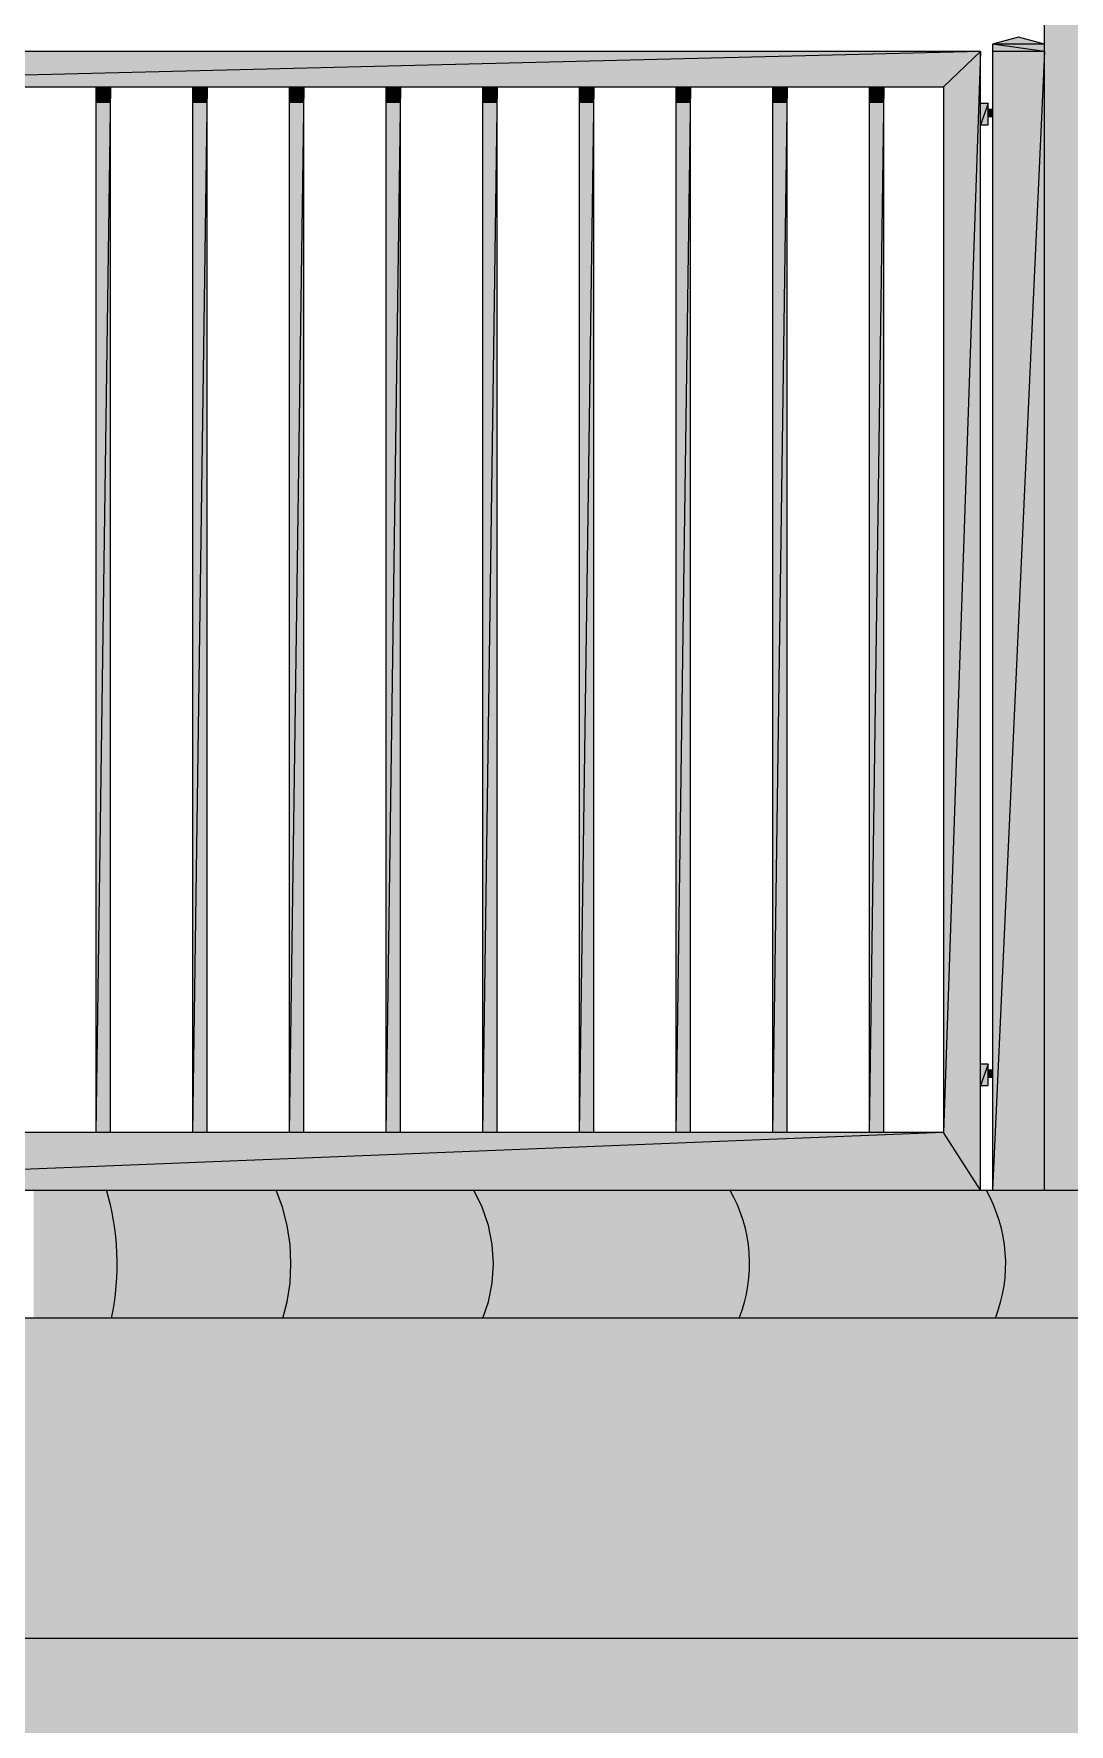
# Model space of a CAD drawing. Header units: millimetres. Extents: x 365175 to 2667127, y -330297 to -162108.
# Drawn here: x 1869577 to 1870386, y -319928 to -318608 of the extents above; entities that cross this region are included whole.
import ezdxf

# ---------------------------------------------------------------- set-up
doc = ezdxf.new("R2010")
doc.units = ezdxf.units.MM
doc.header["$MEASUREMENT"] = 0
doc.linetypes.add('Wipeout_Contour', pattern=[1000, 0, -1000])
doc.layers.add('Sols_ Dalles', color=7, linetype='Continuous')
pattern_1 = [(0, (1445436.05, -319510.98), (0, 86.60254), [0, -50]), (0, (1445461.05, -319467.68), (0, 86.60254), [0, -50])]

# ---------------------------------------------------------------- blocks, each defined once
blk = doc.blocks.new('Élément de coupe_118_6', base_point=(1445436.1, -319511))
at = {"linetype": 'Continuous', "lineweight": 0, "true_color": 0x000000}
blk.add_hatch(color=18, dxfattribs=at).paths.add_polyline_path([(1870366.5, -319511), (1870381.5, -319511), (1870381.5, -316011), (1870366.5, -316011)])
at = {"color": 7, "linetype": 'Continuous', "lineweight": 5}
blk.add_line((1870366.5, -319511), (1870366.5, -316011), dxfattribs=at)
blk = doc.blocks.new('Élément de coupe_119_6', base_point=(1445436.1, -319511))
at = {"linetype": 'Continuous', "lineweight": 0, "true_color": 0x000000}
blk.add_hatch(color=18, dxfattribs=at).paths.add_polyline_path([(1870864.7, -318411), (1870864.7, -316911), (1872966.5, -316911), (1872966.5, -316011), (1870381.5, -316011), (1870381.5, -319511), (1872966.5, -319511), (1872966.5, -318411)])
blk = doc.blocks.new('*X264', base_point=(1445436.1, -319511))
at = {"layer": 'Sols_ Dalles', "color": 7, "linetype": 'Continuous', "lineweight": 5}
blk.add_arc((1870220.6, -319568.5), 115.5, 338.4199, 29.8826, dxfattribs=at)
blk.add_arc((1870220.6, -319568.5), 115.5, 338.4199, 29.8826, dxfattribs=at)
blk = doc.blocks.new('*X265', base_point=(1445436.1, -319511))
at = {"layer": 'Sols_ Dalles', "color": 7, "linetype": 'Continuous', "lineweight": 5}
blk.add_arc((1870020.6, -319568.5), 115.5, 338.4199, 29.8827, dxfattribs=at)
blk.add_arc((1870020.6, -319568.5), 115.5, 338.4199, 29.8827, dxfattribs=at)
blk = doc.blocks.new('*X267', base_point=(1445436.1, -319511))
at = {"layer": 'Sols_ Dalles', "color": 7, "linetype": 'Continuous', "lineweight": 5}
for p, q in [((1869927.3, -319524.3), (1869920.7, -319511)), ((1869927.3, -319524.3), (1869920.7, -319511)), ((1869932.1, -319538.6), (1869927.3, -319524.3)), ((1869932.1, -319538.6), (1869927.3, -319524.3)), ((1869935.1, -319553.4), (1869932.1, -319538.6)), ((1869935.1, -319553.4), (1869932.1, -319538.6)), ((1869936.1, -319568.5), (1869935.1, -319553.4)), ((1869936.1, -319568.5), (1869935.1, -319553.4)), ((1869935.1, -319583.6), (1869936.1, -319568.5)), ((1869935.1, -319583.6), (1869936.1, -319568.5)), ((1869932.1, -319598.4), (1869935.1, -319583.6)), ((1869932.1, -319598.4), (1869935.1, -319583.6)), ((1869927.8, -319611), (1869932.1, -319598.4)), ((1869927.8, -319611), (1869932.1, -319598.4))]:
    blk.add_line(p, q, dxfattribs=at)
blk = doc.blocks.new('*X269', base_point=(1445436.1, -319511))
at = {"layer": 'Sols_ Dalles', "color": 7, "linetype": 'Continuous', "lineweight": 5}
for p, q in [((1869771.2, -319524.3), (1869766.3, -319511)), ((1869771.2, -319524.3), (1869766.3, -319511)), ((1869774.8, -319538.6), (1869771.2, -319524.3)), ((1869774.8, -319538.6), (1869771.2, -319524.3)), ((1869777.1, -319553.4), (1869774.8, -319538.6)), ((1869777.1, -319553.4), (1869774.8, -319538.6)), ((1869777.8, -319568.5), (1869777.1, -319553.4)), ((1869777.8, -319568.5), (1869777.1, -319553.4)), ((1869777.1, -319583.6), (1869777.8, -319568.5)), ((1869777.1, -319583.6), (1869777.8, -319568.5)), ((1869774.8, -319598.4), (1869777.1, -319583.6)), ((1869774.8, -319598.4), (1869777.1, -319583.6)), ((1869771.6, -319611), (1869774.8, -319598.4)), ((1869771.6, -319611), (1869774.8, -319598.4))]:
    blk.add_line(p, q, dxfattribs=at)
blk = doc.blocks.new('*X271', base_point=(1445436.1, -319511))
at = {"layer": 'Sols_ Dalles', "color": 7, "linetype": 'Continuous', "lineweight": 5}
blk.add_ellipse((1869579, -319568.5), major_axis=(0, 115.5), ratio=0.546041, start_param=4.335746, end_param=5.23394, dxfattribs=at)
blk.add_ellipse((1869579, -319568.5), major_axis=(0, 115.5), ratio=0.546041, start_param=4.335746, end_param=5.23394, dxfattribs=at)
blk = doc.blocks.new('Élément de coupe_148_6', base_point=(1445436.1, -319511))
at = {"layer": 'Sols_ Dalles', "linetype": 'Continuous', "lineweight": 0, "true_color": 0x000000}
for points in [[(1869576.9, -319511), (1869576.9, -319611), (1869645.4, -319611), (1869645.4, -319511)], [(1869576.9, -319511), (1869576.9, -319611), (1869645.4, -319611), (1869645.4, -319511)], [(1869722.6, -319511), (1869645.4, -319511), (1869645.4, -319611), (1869722.6, -319611)], [(1869722.6, -319511), (1869645.4, -319511), (1869645.4, -319611), (1869722.6, -319611)], [(1869808.2, -319511), (1869722.6, -319511), (1869722.6, -319611), (1869808.2, -319611)], [(1869808.2, -319511), (1869808.2, -319611), (1869901.8, -319611), (1869901.8, -319511)], [(1869901.8, -319511), (1869901.8, -319611), (1870002.8, -319611), (1870002.8, -319511)], [(1870110.8, -319511), (1870002.8, -319511), (1870002.8, -319611), (1870110.8, -319611)], [(1870110.8, -319511), (1870110.8, -319611), (1870225.1, -319611), (1870225.1, -319511)], [(1870345.3, -319511), (1870225.1, -319511), (1870225.1, -319611), (1870345.3, -319611)], [(1870345.3, -319511), (1870345.3, -319611), (1870470.7, -319611), (1870470.7, -319511)]]:
    blk.add_hatch(color=18, dxfattribs=at).paths.add_polyline_path(points)
at = {"layer": 'Sols_ Dalles', "color": 250, "linetype": 'Continuous', "lineweight": 5, "true_color": 0x1f1f1f}
for p, q in [((1869615.8, -319511), (1869645.4, -319511)), ((1869645.4, -319511), (1869722.6, -319511)), ((1869722.6, -319511), (1869808.2, -319511)), ((1869808.2, -319511), (1869901.8, -319511)), ((1869901.8, -319511), (1870002.8, -319511)), ((1870002.8, -319511), (1870110.8, -319511)), ((1870110.8, -319511), (1870225.1, -319511)), ((1870225.1, -319511), (1870345.3, -319511)), ((1870345.3, -319511), (1870470.7, -319511))]:
    blk.add_line(p, q, dxfattribs=at)
at = {"layer": 'Sols_ Dalles', "lineweight": 0}
for name in ['*X271', '*X269', '*X267', '*X265', '*X264']:
    blk.add_blockref(name, (1445436.1, -319511), dxfattribs=at)
blk = doc.blocks.new('Élément de coupe_149_6', base_point=(1445436.1, -319511))
at = {"linetype": 'Continuous', "lineweight": 0, "true_color": 0x000000}
for points in [[(1870346.2, -318611), (1870325.9, -318616.5), (1870366.5, -318616.5)], [(1870366.5, -318616.5), (1870325.9, -318616.5), (1870366.5, -318622.1)], [(1870325.9, -318616.5), (1870325.9, -318622.1), (1870366.5, -318622.1)], [(1870338.1, -318613.2), (1870348.2, -318616.5), (1870366.5, -318616.5), (1870346.2, -318611)], [(1870348.2, -318616.5), (1870348.2, -318619.6), (1870366.5, -318622.1), (1870366.5, -318616.5)], [(1870316.5, -318622.1), (1869172.3, -318622.1), (1869201.4, -318649.9)], [(1869201.4, -318649.9), (1870287.5, -318649.9), (1870316.5, -318622.1)], [(1870287.5, -318649.9), (1870287.5, -319466), (1870316.5, -318622.1)], [(1870316.5, -318622.1), (1870287.5, -319466), (1870316.5, -319511)], [(1870325.9, -318622.1), (1870325.9, -319511), (1870366.5, -318622.1)], [(1870366.5, -318622.1), (1870325.9, -319511), (1870366.5, -319511)], [(1870348.2, -318622.1), (1870366.5, -318622.1), (1870348.2, -318619.6)], [(1870348.2, -319022.7), (1870366.5, -318622.1), (1870348.2, -318622.1)], [(1870348.2, -319022.7), (1870348.2, -319511), (1870366.5, -319511), (1870366.5, -318622.1)], [(1869625.4, -318649.9), (1869625.4, -319466), (1869637, -318649.9)], [(1869637, -319466), (1869637, -318649.9), (1869625.4, -319466)], [(1869625.4, -318649.9), (1869625.4, -318662.3), (1869636.8, -318662.3), (1869637, -318649.9)], [(1869636.8, -318662.3), (1869637, -318662.3), (1869637, -318649.9)], [(1869700.9, -318649.9), (1869700.9, -319466), (1869712.5, -318649.9)], [(1869712.5, -319466), (1869712.5, -318649.9), (1869700.9, -319466)], [(1869700.9, -318649.9), (1869700.9, -318662.3), (1869712.3, -318662.3), (1869712.5, -318649.9)], [(1869712.3, -318662.3), (1869712.5, -318662.3), (1869712.5, -318649.9)], [(1869776.4, -318649.9), (1869776.4, -319466), (1869788, -318649.9)], [(1869788, -319466), (1869788, -318649.9), (1869776.4, -319466)], [(1869776.4, -318649.9), (1869776.4, -318662.3), (1869787.8, -318662.3), (1869788, -318649.9)], [(1869787.8, -318662.3), (1869788, -318662.3), (1869788, -318649.9)], [(1869851.9, -318649.9), (1869851.9, -319466), (1869863.5, -318649.9)], [(1869863.5, -319466), (1869863.5, -318649.9), (1869851.9, -319466)], [(1869851.9, -318649.9), (1869851.9, -318662.3), (1869863.3, -318662.3), (1869863.5, -318649.9)], [(1869863.3, -318662.3), (1869863.5, -318662.3), (1869863.5, -318649.9)], [(1869927.4, -318649.9), (1869927.4, -319466), (1869939, -318649.9)], [(1869939, -319466), (1869939, -318649.9), (1869927.4, -319466)], [(1869927.4, -318649.9), (1869927.4, -318662.3), (1869938.8, -318662.3), (1869939, -318649.9)], [(1869938.8, -318662.3), (1869939, -318662.3), (1869939, -318649.9)], [(1870002.9, -318649.9), (1870002.9, -319466), (1870014.5, -318649.9)], [(1870014.5, -319466), (1870014.5, -318649.9), (1870002.9, -319466)], [(1870002.9, -318649.9), (1870002.9, -318662.3), (1870014.3, -318662.3), (1870014.5, -318649.9)], [(1870014.3, -318662.3), (1870014.5, -318662.3), (1870014.5, -318649.9)], [(1870078.4, -318649.9), (1870078.4, -319466), (1870090, -318649.9)], [(1870090, -319466), (1870090, -318649.9), (1870078.4, -319466)], [(1870078.4, -318649.9), (1870078.4, -318662.3), (1870089.8, -318662.3), (1870090, -318649.9)], [(1870089.8, -318662.3), (1870090, -318662.3), (1870090, -318649.9)], [(1870153.9, -318649.9), (1870153.9, -319466), (1870165.5, -318649.9)], [(1870165.5, -319466), (1870165.5, -318649.9), (1870153.9, -319466)], [(1870153.9, -318649.9), (1870153.9, -318662.3), (1870165.3, -318662.3), (1870165.5, -318649.9)], [(1870165.3, -318662.3), (1870165.5, -318662.3), (1870165.5, -318649.9)], [(1870229.4, -318649.9), (1870229.4, -319466), (1870241, -318649.9)], [(1870241, -319466), (1870241, -318649.9), (1870229.4, -319466)], [(1870229.4, -318649.9), (1870229.4, -318662.3), (1870240.8, -318662.3), (1870241, -318649.9)], [(1870240.8, -318662.3), (1870241, -318662.3), (1870241, -318649.9)], [(1870316.5, -318662.8), (1870316.5, -318679.5), (1870322.3, -318662.8)], [(1870316.5, -318662.8), (1870316.5, -318679.5), (1870322.3, -318662.8)], [(1870322.3, -318679.5), (1870322.3, -318662.8), (1870316.5, -318679.5)], [(1870322.3, -318679.5), (1870322.3, -318662.8), (1870316.5, -318679.5)], [(1870322.3, -318667.4), (1870325.9, -318667.4), (1870325.9, -318667.4)], [(1870322.3, -318667.4), (1870325.9, -318667.4), (1870325.9, -318667.4)], [(1870325.9, -318667.4), (1870322.3, -318667.4), (1870322.3, -318667.5), (1870325.9, -318667.5)], [(1870325.9, -318667.4), (1870322.3, -318667.4), (1870322.3, -318667.5), (1870325.9, -318667.5)], [(1870322.3, -318667.5), (1870325.9, -318667.6), (1870325.9, -318667.5)], [(1870322.3, -318667.5), (1870325.9, -318667.6), (1870325.9, -318667.5)], [(1870325.9, -318667.6), (1870322.3, -318667.5), (1870322.3, -318667.8), (1870325.9, -318667.8)], [(1870325.9, -318667.6), (1870322.3, -318667.5), (1870322.3, -318667.8), (1870325.9, -318667.8)], [(1870322.3, -318667.8), (1870325.9, -318667.9), (1870325.9, -318667.8)], [(1870322.3, -318667.8), (1870325.9, -318667.9), (1870325.9, -318667.8)], [(1870325.9, -318667.9), (1870322.3, -318667.8), (1870322.3, -318668.2), (1870325.9, -318668.2)], [(1870325.9, -318667.9), (1870322.3, -318667.8), (1870322.3, -318668.2), (1870325.9, -318668.2)], [(1870322.3, -318668.8), (1870325.9, -318668.7), (1870325.9, -318668.2), (1870322.3, -318668.2)], [(1870322.3, -318668.8), (1870325.9, -318668.7), (1870325.9, -318668.2), (1870322.3, -318668.2)], [(1870322.3, -318668.8), (1870325.9, -318668.8), (1870325.9, -318668.7)], [(1870322.3, -318668.8), (1870325.9, -318668.8), (1870325.9, -318668.7)], [(1870325.9, -318668.8), (1870322.3, -318668.8), (1870322.3, -318669.5), (1870325.9, -318669.3)], [(1870325.9, -318668.8), (1870322.3, -318668.8), (1870322.3, -318669.5), (1870325.9, -318669.3)], [(1870322.3, -318669.5), (1870325.9, -318669.5), (1870325.9, -318669.3)], [(1870322.3, -318669.5), (1870325.9, -318669.5), (1870325.9, -318669.3)], [(1870322.3, -318670.2), (1870325.9, -318670), (1870325.9, -318669.5), (1870322.3, -318669.5)], [(1870322.3, -318670.2), (1870325.9, -318670), (1870325.9, -318669.5), (1870322.3, -318669.5)], [(1870322.3, -318670.2), (1870325.9, -318670.2), (1870325.9, -318670)], [(1870322.3, -318670.2), (1870325.9, -318670.2), (1870325.9, -318670)], [(1870322.3, -318670.9), (1870325.9, -318670.8), (1870325.9, -318670.2), (1870322.3, -318670.2)], [(1870322.3, -318670.9), (1870325.9, -318670.8), (1870325.9, -318670.2), (1870322.3, -318670.2)], [(1870322.3, -318670.9), (1870325.9, -318670.9), (1870325.9, -318670.8)], [(1870322.3, -318670.9), (1870325.9, -318670.9), (1870325.9, -318670.8)], [(1870322.3, -318671.6), (1870325.9, -318671.4), (1870325.9, -318670.9), (1870322.3, -318670.9)], [(1870322.3, -318671.6), (1870325.9, -318671.4), (1870325.9, -318670.9), (1870322.3, -318670.9)], [(1870322.3, -318671.6), (1870325.9, -318671.6), (1870325.9, -318671.4)], [(1870322.3, -318671.6), (1870325.9, -318671.6), (1870325.9, -318671.4)], [(1870322.3, -318672.1), (1870325.9, -318672), (1870325.9, -318671.6), (1870322.3, -318671.6)], [(1870322.3, -318672.1), (1870325.9, -318672), (1870325.9, -318671.6), (1870322.3, -318671.6)], [(1870322.3, -318672.1), (1870325.9, -318672.1), (1870325.9, -318672)], [(1870322.3, -318672.1), (1870325.9, -318672.1), (1870325.9, -318672)], [(1870322.3, -318672.1), (1870325.9, -318672.2), (1870325.9, -318672.1)], [(1870322.3, -318672.1), (1870325.9, -318672.2), (1870325.9, -318672.1)], [(1870325.9, -318672.2), (1870322.3, -318672.1), (1870322.3, -318672.6), (1870325.9, -318672.6)], [(1870325.9, -318672.2), (1870322.3, -318672.1), (1870322.3, -318672.6), (1870325.9, -318672.6)], [(1870322.3, -318672.6), (1870325.9, -318672.6), (1870325.9, -318672.6)], [(1870322.3, -318672.6), (1870325.9, -318672.6), (1870325.9, -318672.6)], [(1870325.9, -318672.6), (1870322.3, -318672.6), (1870322.3, -318672.9), (1870325.9, -318672.9)], [(1870325.9, -318672.6), (1870322.3, -318672.6), (1870322.3, -318672.9), (1870325.9, -318672.9)], [(1870322.3, -318672.9), (1870325.9, -318672.9), (1870325.9, -318672.9)], [(1870322.3, -318672.9), (1870325.9, -318672.9), (1870325.9, -318672.9)], [(1870325.9, -318672.9), (1870322.3, -318672.9), (1870322.3, -318673), (1870325.9, -318673)], [(1870325.9, -318672.9), (1870322.3, -318672.9), (1870322.3, -318673), (1870325.9, -318673)], [(1870316.5, -319412.8), (1870316.5, -319429.5), (1870322.3, -319412.8)], [(1870316.5, -319412.8), (1870316.5, -319429.5), (1870322.3, -319412.8)], [(1870322.3, -319429.5), (1870322.3, -319412.8), (1870316.5, -319429.5)], [(1870322.3, -319429.5), (1870322.3, -319412.8), (1870316.5, -319429.5)], [(1870322.3, -319417.4), (1870325.9, -319417.4), (1870325.9, -319417.4)], [(1870322.3, -319417.4), (1870325.9, -319417.4), (1870325.9, -319417.4)], [(1870325.9, -319417.4), (1870322.3, -319417.4), (1870322.3, -319417.5), (1870325.9, -319417.5)], [(1870325.9, -319417.4), (1870322.3, -319417.4), (1870322.3, -319417.5), (1870325.9, -319417.5)], [(1870322.3, -319417.5), (1870325.9, -319417.6), (1870325.9, -319417.5)], [(1870322.3, -319417.5), (1870325.9, -319417.6), (1870325.9, -319417.5)], [(1870325.9, -319417.6), (1870322.3, -319417.5), (1870322.3, -319417.8), (1870325.9, -319417.8)], [(1870325.9, -319417.6), (1870322.3, -319417.5), (1870322.3, -319417.8), (1870325.9, -319417.8)], [(1870322.3, -319417.8), (1870325.9, -319417.9), (1870325.9, -319417.8)], [(1870322.3, -319417.8), (1870325.9, -319417.9), (1870325.9, -319417.8)], [(1870325.9, -319417.9), (1870322.3, -319417.8), (1870322.3, -319418.2), (1870325.9, -319418.2)], [(1870325.9, -319417.9), (1870322.3, -319417.8), (1870322.3, -319418.2), (1870325.9, -319418.2)], [(1870322.3, -319418.8), (1870325.9, -319418.7), (1870325.9, -319418.2), (1870322.3, -319418.2)], [(1870322.3, -319418.8), (1870325.9, -319418.7), (1870325.9, -319418.2), (1870322.3, -319418.2)], [(1870322.3, -319418.8), (1870325.9, -319418.8), (1870325.9, -319418.7)], [(1870322.3, -319418.8), (1870325.9, -319418.8), (1870325.9, -319418.7)], [(1870325.9, -319418.8), (1870322.3, -319418.8), (1870322.3, -319419.5), (1870325.9, -319419.3)], [(1870325.9, -319418.8), (1870322.3, -319418.8), (1870322.3, -319419.5), (1870325.9, -319419.3)], [(1870322.3, -319419.5), (1870325.9, -319419.5), (1870325.9, -319419.3)], [(1870322.3, -319419.5), (1870325.9, -319419.5), (1870325.9, -319419.3)], [(1870322.3, -319420.2), (1870325.9, -319420), (1870325.9, -319419.5), (1870322.3, -319419.5)], [(1870322.3, -319420.2), (1870325.9, -319420), (1870325.9, -319419.5), (1870322.3, -319419.5)], [(1870322.3, -319420.2), (1870325.9, -319420.2), (1870325.9, -319420)], [(1870322.3, -319420.2), (1870325.9, -319420.2), (1870325.9, -319420)], [(1870322.3, -319420.9), (1870325.9, -319420.8), (1870325.9, -319420.2), (1870322.3, -319420.2)], [(1870322.3, -319420.9), (1870325.9, -319420.8), (1870325.9, -319420.2), (1870322.3, -319420.2)], [(1870322.3, -319420.9), (1870325.9, -319420.9), (1870325.9, -319420.8)], [(1870322.3, -319420.9), (1870325.9, -319420.9), (1870325.9, -319420.8)], [(1870322.3, -319421.6), (1870325.9, -319421.4), (1870325.9, -319420.9), (1870322.3, -319420.9)], [(1870322.3, -319421.6), (1870325.9, -319421.4), (1870325.9, -319420.9), (1870322.3, -319420.9)], [(1870322.3, -319421.6), (1870325.9, -319421.6), (1870325.9, -319421.4)], [(1870322.3, -319421.6), (1870325.9, -319421.6), (1870325.9, -319421.4)], [(1870322.3, -319422.1), (1870325.9, -319422), (1870325.9, -319421.6), (1870322.3, -319421.6)], [(1870322.3, -319422.1), (1870325.9, -319422), (1870325.9, -319421.6), (1870322.3, -319421.6)], [(1870322.3, -319422.1), (1870325.9, -319422.1), (1870325.9, -319422)], [(1870322.3, -319422.1), (1870325.9, -319422.1), (1870325.9, -319422)], [(1870322.3, -319422.1), (1870325.9, -319422.2), (1870325.9, -319422.1)], [(1870322.3, -319422.1), (1870325.9, -319422.2), (1870325.9, -319422.1)], [(1870325.9, -319422.2), (1870322.3, -319422.1), (1870322.3, -319422.6), (1870325.9, -319422.6)], [(1870325.9, -319422.2), (1870322.3, -319422.1), (1870322.3, -319422.6), (1870325.9, -319422.6)], [(1870322.3, -319422.6), (1870325.9, -319422.6), (1870325.9, -319422.6)], [(1870322.3, -319422.6), (1870325.9, -319422.6), (1870325.9, -319422.6)], [(1870325.9, -319422.6), (1870322.3, -319422.6), (1870322.3, -319422.9), (1870325.9, -319422.9)], [(1870325.9, -319422.6), (1870322.3, -319422.6), (1870322.3, -319422.9), (1870325.9, -319422.9)], [(1870322.3, -319422.9), (1870325.9, -319422.9), (1870325.9, -319422.9)], [(1870322.3, -319422.9), (1870325.9, -319422.9), (1870325.9, -319422.9)], [(1870325.9, -319422.9), (1870322.3, -319422.9), (1870322.3, -319423), (1870325.9, -319423)], [(1870325.9, -319422.9), (1870322.3, -319422.9), (1870322.3, -319423), (1870325.9, -319423)], [(1869172.3, -319511), (1870287.5, -319466), (1869201.4, -319466)], [(1869172.3, -319511), (1870316.5, -319511), (1870287.5, -319466)]]:
    blk.add_hatch(color=18, dxfattribs=at).paths.add_polyline_path(points)
at = {"color": 7, "linetype": 'Continuous', "lineweight": 20}
for p, q in [((1870346.2, -318611), (1870325.9, -318616.5)), ((1870366.5, -318622.1), (1870325.9, -318616.5)), ((1870325.9, -318616.5), (1870325.9, -318622.1)), ((1870366.5, -318616.5), (1870325.9, -318616.5)), ((1870366.5, -318616.5), (1870346.2, -318611)), ((1870316.5, -318622.1), (1869172.3, -318622.1)), ((1870316.5, -318622.1), (1869201.4, -318649.9)), ((1870316.5, -318622.1), (1870287.5, -319466)), ((1870316.5, -318622.1), (1870287.5, -318649.9)), ((1870316.5, -319511), (1870316.5, -318622.1)), ((1870366.5, -318622.1), (1870325.9, -319511)), ((1870366.5, -318622.1), (1870325.9, -318622.1)), ((1870325.9, -318622.1), (1870325.9, -319511)), ((1869201.4, -318649.9), (1870287.5, -318649.9)), ((1869637, -318649.9), (1869625.4, -319466)), ((1869625.4, -318649.9), (1869625.4, -319466)), ((1869637, -319466), (1869637, -318649.9)), ((1869712.5, -318649.9), (1869700.9, -319466)), ((1869700.9, -318649.9), (1869700.9, -319466)), ((1869712.5, -319466), (1869712.5, -318649.9)), ((1869788, -318649.9), (1869776.4, -319466)), ((1869776.4, -318649.9), (1869776.4, -319466)), ((1869788, -319466), (1869788, -318649.9)), ((1869863.5, -318649.9), (1869851.9, -319466)), ((1869851.9, -318649.9), (1869851.9, -319466)), ((1869863.5, -319466), (1869863.5, -318649.9)), ((1869939, -318649.9), (1869927.4, -319466)), ((1869927.4, -318649.9), (1869927.4, -319466)), ((1869939, -319466), (1869939, -318649.9)), ((1870014.5, -318649.9), (1870002.9, -319466)), ((1870002.9, -318649.9), (1870002.9, -319466)), ((1870014.5, -319466), (1870014.5, -318649.9)), ((1870090, -318649.9), (1870078.4, -319466)), ((1870078.4, -318649.9), (1870078.4, -319466)), ((1870090, -319466), (1870090, -318649.9)), ((1870165.5, -318649.9), (1870153.9, -319466)), ((1870153.9, -318649.9), (1870153.9, -319466)), ((1870165.5, -319466), (1870165.5, -318649.9)), ((1870241, -318649.9), (1870229.4, -319466)), ((1870229.4, -318649.9), (1870229.4, -319466)), ((1870241, -319466), (1870241, -318649.9)), ((1870287.5, -318649.9), (1870287.5, -319466)), ((1870322.3, -318662.8), (1870316.5, -318679.5)), ((1870322.3, -318662.8), (1870316.5, -318662.8)), ((1870322.3, -318679.5), (1870322.3, -318662.8)), ((1870325.9, -318667.4), (1870322.3, -318667.4)), ((1870325.9, -318667.4), (1870322.3, -318667.4)), ((1870325.9, -318667.6), (1870322.3, -318667.5)), ((1870325.9, -318667.5), (1870322.3, -318667.5)), ((1870325.9, -318667.9), (1870322.3, -318667.8)), ((1870325.9, -318667.8), (1870322.3, -318667.8)), ((1870325.9, -318668.2), (1870322.3, -318668.2)), ((1870325.9, -318668.7), (1870322.3, -318668.8)), ((1870325.9, -318668.8), (1870322.3, -318668.8)), ((1870325.9, -318669.3), (1870322.3, -318669.5)), ((1870325.9, -318669.5), (1870322.3, -318669.5)), ((1870325.9, -318670), (1870322.3, -318670.2)), ((1870325.9, -318670.2), (1870322.3, -318670.2)), ((1870325.9, -318670.8), (1870322.3, -318670.9)), ((1870322.3, -318670.9), (1870325.9, -318670.9)), ((1870316.5, -318679.5), (1870322.3, -318679.5)), ((1870325.9, -318671.4), (1870322.3, -318671.6)), ((1870322.3, -318671.6), (1870325.9, -318671.6)), ((1870325.9, -318672), (1870322.3, -318672.1)), ((1870325.9, -318672.2), (1870322.3, -318672.1)), ((1870322.3, -318672.1), (1870325.9, -318672.1)), ((1870325.9, -318672.6), (1870322.3, -318672.6)), ((1870322.3, -318672.6), (1870325.9, -318672.6)), ((1870325.9, -318672.9), (1870322.3, -318672.9)), ((1870322.3, -318672.9), (1870325.9, -318672.9)), ((1870322.3, -318673), (1870325.9, -318673)), ((1870322.3, -319412.8), (1870316.5, -319429.5)), ((1870322.3, -319412.8), (1870316.5, -319412.8)), ((1870322.3, -319429.5), (1870322.3, -319412.8)), ((1870325.9, -319417.4), (1870322.3, -319417.4)), ((1870325.9, -319417.4), (1870322.3, -319417.4)), ((1870325.9, -319417.6), (1870322.3, -319417.5)), ((1870325.9, -319417.5), (1870322.3, -319417.5)), ((1870325.9, -319417.9), (1870322.3, -319417.8)), ((1870325.9, -319417.8), (1870322.3, -319417.8)), ((1870325.9, -319418.2), (1870322.3, -319418.2)), ((1870325.9, -319418.7), (1870322.3, -319418.8)), ((1870325.9, -319418.8), (1870322.3, -319418.8)), ((1870325.9, -319419.3), (1870322.3, -319419.5)), ((1870325.9, -319419.5), (1870322.3, -319419.5)), ((1870325.9, -319420), (1870322.3, -319420.2)), ((1870325.9, -319420.2), (1870322.3, -319420.2)), ((1870325.9, -319420.8), (1870322.3, -319420.9)), ((1870322.3, -319420.9), (1870325.9, -319420.9)), ((1870325.9, -319421.4), (1870322.3, -319421.6)), ((1870322.3, -319421.6), (1870325.9, -319421.6)), ((1870325.9, -319422), (1870322.3, -319422.1)), ((1870325.9, -319422.2), (1870322.3, -319422.1)), ((1870322.3, -319422.1), (1870325.9, -319422.1)), ((1870325.9, -319422.6), (1870322.3, -319422.6)), ((1870322.3, -319422.6), (1870325.9, -319422.6)), ((1870325.9, -319422.9), (1870322.3, -319422.9)), ((1870322.3, -319422.9), (1870325.9, -319422.9)), ((1870322.3, -319423), (1870325.9, -319423)), ((1870316.5, -319429.5), (1870322.3, -319429.5)), ((1870287.5, -319466), (1869172.3, -319511)), ((1870287.5, -319466), (1869201.4, -319466)), ((1870316.5, -319511), (1870287.5, -319466)), ((1869172.3, -319511), (1869615.8, -319511))]:
    blk.add_line(p, q, dxfattribs=at)
blk = doc.blocks.new('Élément de coupe_498_6', base_point=(1445436.1, -319511))
at = {"color": 254, "linetype": 'Wipeout_Contour', "lineweight": 0, "ltscale": 7587371.777575616}
blk.add_wipeout([(1805984, -319861), (1933356.4, -319861), (1933356.4, -319611), (1805984, -319611)], dxfattribs=at)
at = {"linetype": 'Continuous', "lineweight": 5, "true_color": 0x00e7c4}
h = blk.add_hatch(dxfattribs=at)
h.set_pattern_fill('Plâtre_0006', color=120, style=0, pattern_type=2)
h.set_pattern_definition(pattern_1)
h.paths.add_polyline_path([(1805984, -319861), (1933356.4, -319861), (1933356.4, -319611), (1805984, -319611)])
at = {"color": 7, "linetype": 'Continuous', "lineweight": 5}
for p, q in [((1933356.4, -319611), (1805984, -319611)), ((1933356.4, -319861), (1805984, -319861))]:
    blk.add_line(p, q, dxfattribs=at)

msp = doc.modelspace()

# ---------------------------------------------------------------- block references
at = {"lineweight": 0}
for name in ['Élément de coupe_118_6', 'Élément de coupe_119_6', 'Élément de coupe_149_6']:
    msp.add_blockref(name, (1445436.05, -319510.981), dxfattribs=at)

# ---------------------------------------------------------------- wipeouts: each hides what was drawn before it
at = {"color": 254, "linetype": 'Wipeout_Contour', "lineweight": 0, "ltscale": 7609605.31800538}
msp.add_wipeout([(1824949.475, -319860.981), (1925692.058, -319860.981), (1925692.058, -319610.981), (1824949.475, -319610.981)], dxfattribs=at)

# ---------------------------------------------------------------- next in the draw order: hatches: boundary and pattern name
at = {"linetype": 'Continuous', "lineweight": 5, "true_color": 0x00e7c4}
h = msp.add_hatch(dxfattribs=at)
h.set_pattern_fill('Plâtre_0006', color=120, style=0, pattern_type=2)
h.set_pattern_definition(pattern_1)
h.paths.add_polyline_path([(1824949.475, -319860.981), (1925692.058, -319860.981), (1925692.058, -319610.981), (1824949.475, -319610.981)])

# ---------------------------------------------------------------- next in the draw order: block references
at = {"layer": 'Sols_ Dalles', "lineweight": 0}
msp.add_blockref('Élément de coupe_148_6', (1445436.05, -319510.981), dxfattribs=at)

# ---------------------------------------------------------------- next in the draw order: block references
at = {"lineweight": 0}
msp.add_blockref('Élément de coupe_498_6', (1445436.05, -319510.981), dxfattribs=at)

# ---------------------------------------------------------------- next in the draw order: hatches: boundary and pattern name
at = {"linetype": 'Continuous', "lineweight": 5}
for color, points in [(255, [(1804994.38, -319610.981), (1934827.773, -319610.981), (1934827.773, -322710.981), (1804994.38, -322710.981)]), (7, [(1804994.38, -319610.981), (1933356.391, -319610.981), (1933356.391, -319810.981), (1804994.38, -319810.981)])]:
    msp.add_hatch(color=color, dxfattribs=at).paths.add_polyline_path(points)

# ---------------------------------------------------------------- next in the draw order: linework, layer by layer
at = {"color": 7, "linetype": 'Continuous', "lineweight": 5}
for p, q in [((1925692.058, -319610.981), (1824949.475, -319610.981)), ((1925692.058, -319860.981), (1824949.475, -319860.981))]:
    msp.add_line(p, q, dxfattribs=at)

doc.saveas('drawing.dxf')
